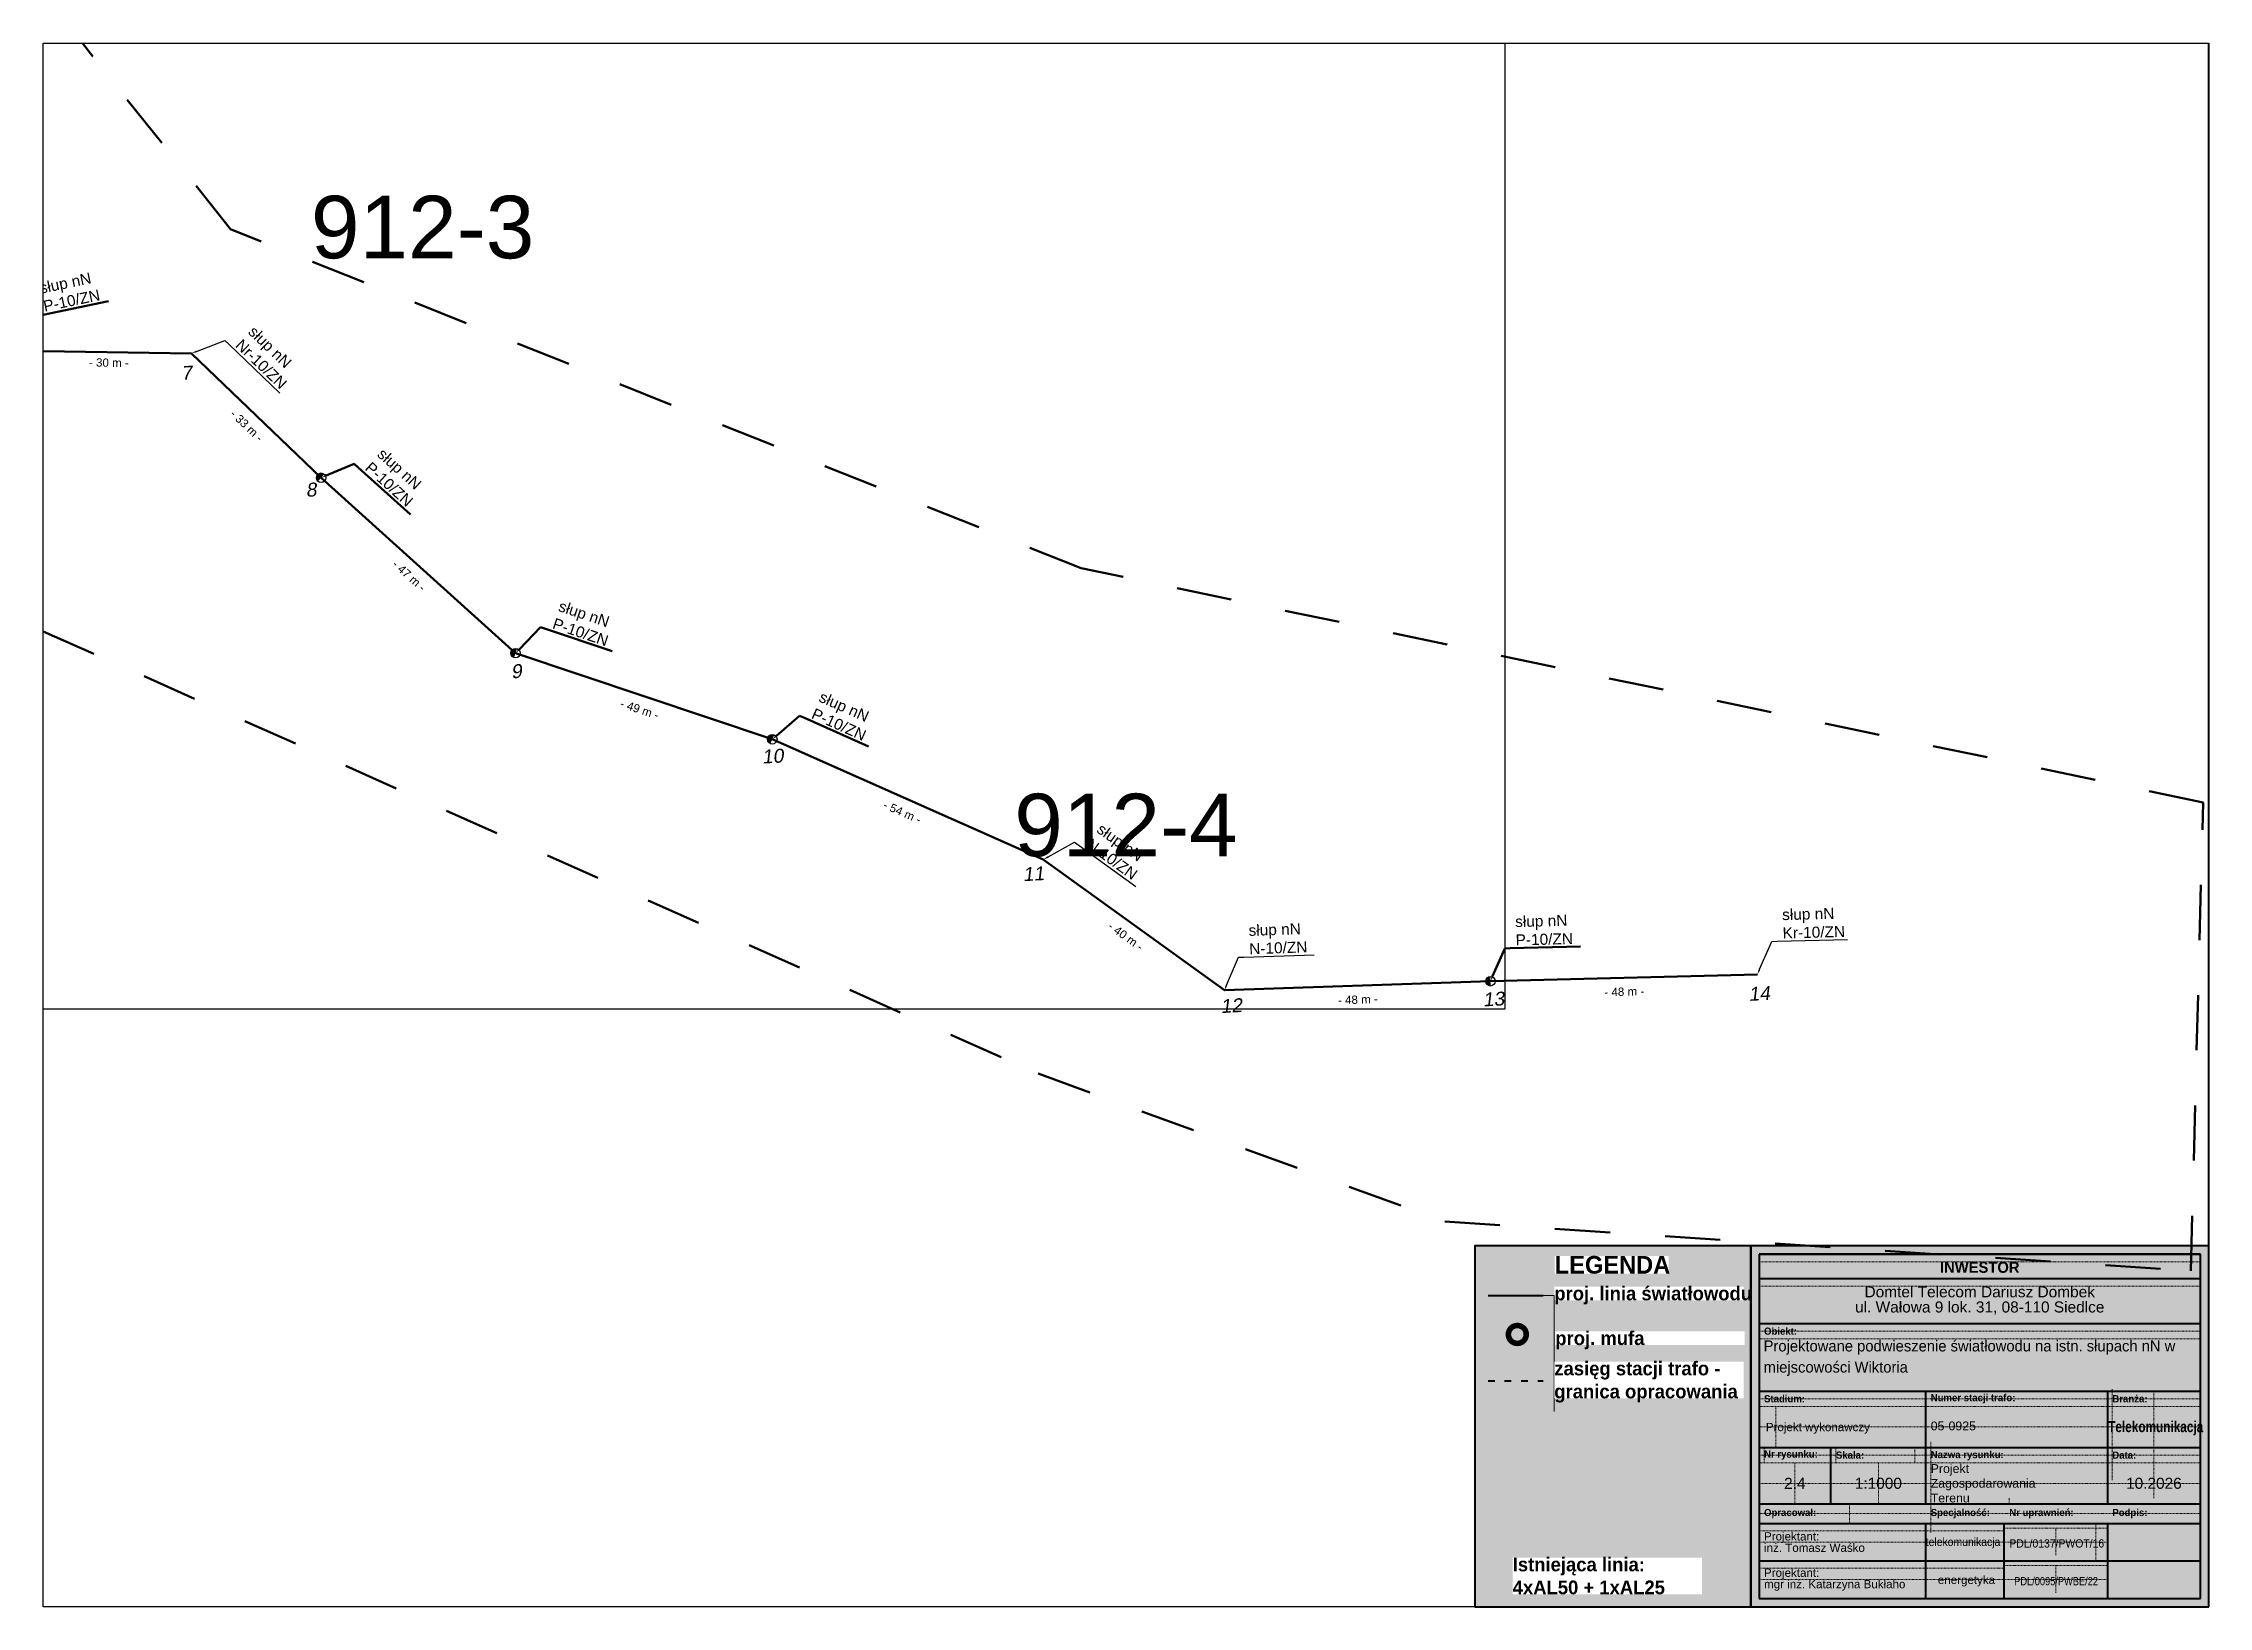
# Paper-space layout '912-4' of a CAD drawing. Header units: millimetres. Extents: x 0 to 393, y 0 to 283.
# The model-space entities are those that its viewports show. They can reach past a viewport. Long polylines and large blocks are cut down to what shows.
import ezdxf
from ezdxf import colors
from ezdxf.entities.mleader import LeaderData, LeaderLine
from ezdxf.enums import TextEntityAlignment as Align
from ezdxf.math import Vec2, Vec3

# ---------------------------------------------------------------- set-up
doc = ezdxf.new("R2010")
doc.units = ezdxf.units.MM
for name, pattern in [('4002', [2, 1, -1]), ('ACAD_ISO03W100', [30, 12, -18]), ('DGN Style 2', [0.005224, 0.003135, -0.00209])]:
    doc.linetypes.add(name, pattern=pattern)
doc.layers.add('!tele', color=30, linetype='Continuous', lineweight=50, plot=False)
doc.layers.add('@KonstrTabelki', color=253, linetype='DGN Style 2', lineweight=0, plot=False)
for name, color, linetype, lineweight in [('!trafo', 6, '4002', 50), ('@Tabelka', 7, 'Continuous', 13), ('_mm zasięg trafo', 6, 'ACAD_ISO03W100', 35), ('_numery', 7, 'Continuous', 40), ('_światłowód', 30, 'Continuous', 50)]:
    doc.layers.add(name, color=color, linetype=linetype, lineweight=lineweight)
for name, color, linetype in [('_MM mufy', 3, 'Continuous'), ('_MM opisy', 7, 'Continuous'), ('_MM slupy', 5, 'Continuous')]:
    doc.layers.add(name, color=color, linetype=linetype)
doc.layers.add('DIM', color=7, linetype='Continuous', plot=False)
doc.styles.add('BardzoMale-PrawaGora', font='arial.ttf', dxfattribs={"height": 0.0025})
doc.styles.get("Standard").update_dxf_attribs({"font": 'arial.ttf'})
doc.dimstyles.new('opis linie', dxfattribs={"dimtxt": 1.5, "dimasz": 0.18, "dimexe": 0.18, "dimexo": 0.0625, "dimgap": 2.5, "dimtad": 4, "dimdec": 0, "dimzin": 0, "dimdsep": 46, "dimtxsty": 'Standard', "dimcen": 0.09, "dimse1": 1, "dimse2": 1, "dimsd1": 1, "dimsd2": 1, "dimclrt": 256, "dimadec": 0, "dimazin": 0, "dimtfac": 1, "dimtdec": 0, "dimtofl": 0, "dimtmove": 0, "dimatfit": 3, "dimfxl": 1, "dimtfill": 1, "dimtolj": 1, "dimtzin": 0, "dimarcsym": 0})

# ---------------------------------------------------------------- blocks, each defined once
blk = doc.blocks.new('tabelka')
at = {"true_color": 0xffffff, "transparency": 33554687}
h = blk.add_hatch(color=7, dxfattribs=at)
h.dxf.hatch_style = 1
h.paths.add_polyline_path([(-83, 65.41), (0, 65.41), (0, 0), (-83, 0)])
at = {"layer": '@KonstrTabelki', "lineweight": 0}
for p, q in [((-1.5, 62.52), (-81.5, 62.52)), ((-1.5, 58.08), (-81.5, 58.08)), ((-1.5, 49.94), (-81.5, 49.94)), ((-81.5, 48.55), (-1.5, 48.55)), ((-17.47, 39.44), (-17.47, 22.94)), ((-1.5, 37.69), (-81.5, 37.69)), ((-81.5, 36.3), (-1.5, 36.3)), ((-78.46, 36.3), (-78.46, 28.86)), ((-9.93, 19.68), (-9.93, 39.08)), ((-81.5, 32.58), (-1.5, 32.58)), ((-80.6, 28.86), (-80.6, 26.08)), ((-67.58, 28.86), (-67.58, 26.08)), ((-53.27, 26.08), (-53.27, 28.86)), ((-50.39, 29.9), (-50.39, 18.64)), ((-17.47, 28.86), (-17.47, 22.94)), ((-9.93, 19.68), (-9.93, 28.86)), ((-1.5, 27.47), (-81.5, 27.47)), ((-81.5, 26.08), (-1.5, 26.08)), ((-74.99, 18.64), (-74.99, 26.08)), ((-59.88, 18.64), (-59.88, 26.08)), ((-1.5, 27.47), (-18.36, 27.47)), ((-1.5, 22.36), (-81.5, 22.36)), ((-36.15, 19.68), (-36.15, 18.64)), ((-1.5, 22.36), (-18.36, 22.36)), ((-81.5, 16.88), (-1.5, 16.88)), ((-65.11, 18.64), (-65.11, 15.11)), ((-50.39, 18.64), (-50.39, 13.41)), ((-37.05, 13.77), (-81.5, 13.77)), ((-37.05, 14.25), (-18.36, 14.25)), ((-27.71, 14.25), (-27.71, 9.31)), ((-20.43, 15.11), (-20.43, 8.31)), ((-37.05, 11.71), (-81.5, 11.71)), ((-18.36, 11.71), (-37.05, 11.71)), ((-37.05, 6.97), (-81.5, 6.97)), ((-37.05, 4.9), (-81.5, 4.9)), ((-37.05, 7.44), (-18.36, 7.44)), ((-18.36, 4.9), (-37.05, 4.9)), ((-27.71, 7.44), (-27.71, 2.5))]:
    blk.add_line(p, q, dxfattribs=at)
at = {"layer": '@KonstrTabelki'}
for points in [[(-51.29, 28.86), (-51.29, 39.08)], [(-51.29, 18.64), (-51.29, 28.86)]]:
    blk.add_lwpolyline(points, dxfattribs=at)
at = {"layer": '@Tabelka', "lineweight": 40}
for p, q in [((0, 65.41), (-83, 65.41)), ((-83, 65.41), (-83, 0)), ((-81.5, 63.91), (-1.5, 63.91)), ((-1.5, 63.91), (-81.5, 63.91)), ((-81.5, 63.91), (-81.5, 1.5)), ((-1.5, 1.5), (-1.5, 63.91)), ((0, 0), (0, 65.41)), ((-81.5, 59.47), (-1.5, 59.47)), ((-81.5, 51.33), (-1.5, 51.33)), ((-81.5, 39.08), (-1.5, 39.08)), ((-81.5, 39.08), (-18.36, 39.08)), ((-51.29, 28.86), (-51.29, 39.08)), ((-51.29, 28.86), (-51.29, 35.67)), ((-18.36, 39.08), (-18.36, 28.86)), ((-81.5, 28.86), (-18.36, 28.86)), ((-68.48, 18.64), (-68.48, 28.86)), ((-51.29, 18.64), (-51.29, 28.86)), ((-18.36, 28.86), (-1.5, 28.86)), ((-18.36, 28.86), (-18.36, 18.64)), ((-51.29, 18.64), (-51.29, 25.45)), ((-18.36, 25.45), (-18.36, 18.64)), ((-81.5, 18.64), (-1.5, 18.64)), ((-81.5, 18.64), (-1.5, 18.64)), ((-81.5, 15.11), (-1.5, 15.11)), ((-51.29, 1.5), (-51.29, 15.11)), ((-37.05, 1.5), (-37.05, 15.11)), ((-18.36, 15.11), (-18.36, 1.5)), ((-81.5, 8.31), (-1.5, 8.31)), ((-81.5, 8.31), (-1.5, 8.31)), ((-81.5, 1.5), (-1.5, 1.5)), ((-83, 0), (0, 0))]:
    blk.add_line(p, q, dxfattribs=at)
at = {"layer": '@Tabelka'}
for s, insert, char_height, attachment_point, line_spacing_factor in [('{\\fLato Light|b1|i0|c238|p34;INWESTOR}', (-41.5, 62.52), 2, 2, 0.825), ('Domtel Telecom Dariusz Dombek\\Pul. Wałowa 9 lok. 31, 08-110 Siedlce', (-41.5, 58.08), 2, 2, 0.825), ('{\\fLato Light|b1|i0|c238|p34;Obiekt:}', (-80.6, 49.94), 1.3, 4, 0.946154), ('{\\fLato Light|b1|i0|c238|p34;Branża:}', (-17.47, 37.69), 1.3, 4, 0.946154), ('Projekt wykonawczy', (-80.27, 32.34), 1.5, 4, 0.825), ('{\\fLato Light|b1|i0|c238|p34;\\W0.8;Telekomunikacja}', (-9.6, 32.34), 2, 5, 0.76875), ('{\\fLato Light|b1|i0|c238|p34;Nr rysunku:}', (-80.6, 27.47), 1.3, 4, 0.946154), ('{\\fLato Light|b1|i0|c238|p34;Skala:}', (-67.58, 27.47), 1.3, 4, 0.946154), ('{\\fLato Light|b1|i0|c238|p34;Nazwa rysunku:}', (-50.39, 27.38), 1.3, 4, 0.946154), ('{\\fLato Light|b1|i0|c238|p34;Data:}', (-17.47, 27.47), 1.3, 4, 0.946154), ('10.2026', (-9.93, 22.36), 2, 5, 0.825), ('{\\fLato Light|b1|i0|c238|p34;Opracował:}', (-80.6, 16.88), 1.3, 4, 0.946154), ('{\\fLato Light|b1|i0|c238|p34;Specjalność:}', (-50.39, 16.88), 1.3, 4, 0.946154), ('{\\fLato Light|b1|i0|c238|p34;Nr uprawnień:}', (-36.15, 16.88), 1.3, 4, 0.946154), ('{\\fLato Light|b1|i0|c238|p34;Podpis:}', (-17.47, 16.88), 1.3, 4, 0.946154)]:
    blk.add_mtext(s, dxfattribs=dict(at, insert=insert, char_height=char_height, attachment_point=attachment_point, line_spacing_factor=line_spacing_factor))
for s, insert, char_height, width, attachment_point, line_spacing_factor in [('{\\fLato Light|b1|i0|c238|p34;Stadium:}', (-80.6, 37.69), 1.3, 8.6456, 4, 0.946154), ('{\\fLato Light|b1|i0|c238|p34;Numer stacji trafo:}', (-50.39, 37.69), 1.3, 16.1141, 4, 0.946154), ('Projektant:\\Pinż. Tomasz Waśko', (-80.6, 11.71), 1.5, 27.9275, 4, 0.825), ('{\\W0.9;telekomunikacja}', (-44.53, 11.53), 1.5, 22.915, 5, 0.825), ('{\\W0.9;PDL/0137/PWOT/16}', (-27.54, 11.46), 1.5, 22.915, 5, 0.825), ('Projektant:\\Pmgr inż. Katarzyna Bukłaho', (-80.6, 4.9), 1.5, 27.9275, 4, 0.825), ('energetyka', (-43.91, 4.64), 1.5, 22.915, 5, 0.825), ('{\\W0.8;PDL/0095/PWBE/22}', (-27.66, 4.62), 1.5, 22.915, 5, 0.825)]:
    blk.add_mtext(s, dxfattribs=dict(at, insert=insert, char_height=char_height, width=width, attachment_point=attachment_point, line_spacing_factor=line_spacing_factor))
blk = doc.blocks.new('mufa')
at = {"layer": '_MM mufy'}
h = blk.add_hatch(color=256, dxfattribs=at)
h.dxf.hatch_style = 1
h.paths.add_polyline_path([(2.15, 0.12, 1), (-2.1, -0.05, 1)])
h.paths.add_polyline_path([(-1.1, -0.01, -1), (1.15, 0.08, -1)], flags=16)
h.paths.add_polyline_path([(-0.83, 0, -1), (0.88, 0.07, -1)], flags=0)
blk = doc.blocks.new('legenda')
at = {"true_color": 0xffffff, "transparency": 33554687}
h = blk.add_hatch(color=7, dxfattribs=at)
h.dxf.hatch_style = 1
h.paths.add_polyline_path([(-50, 65.41), (0, 65.41), (0, 0), (-50, 0)])
at = {"lineweight": 40}
blk.add_lwpolyline([(0, 65.41), (-50, 65.41), (-50, 0)], dxfattribs=at)
at = {"layer": '_mm zasięg trafo', "lineweight": 40, "ltscale": 0.1}
blk.add_lwpolyline([(-47.62, 40.95), (-37.62, 40.95)], dxfattribs=at)
at = {"layer": '_światłowód', "lineweight": 40}
blk.add_lwpolyline([(-47.62, 56.41), (-37.62, 56.41)], dxfattribs=at)
at = {"layer": '_mm zasięg trafo'}
blk.add_blockref('mufa', (-42.35, 49.31), dxfattribs=at)
at = {"layer": '_mm zasięg trafo', "bg_fill": 3, "box_fill_scale": 1, "bg_fill_color": 256, "bg_fill_transparency": 0}
for s, width, heights, insert, char_height, attachment_point in [('{\\fLato Light|b1|i0|c238|p34;\\C7;LEGENDA}', 20.65, [-3.27], (-35.53, 63.58), 3.2, 1), ('\\pxt4;{\\fLato Light|b1|i0|c238|p34;\\C7;proj. linia światłowodu}', 34.3358, [0], (-35.62, 56.41), 2.5, 4)]:
    blk.add_mtext_dynamic_manual_height_columns(s, width=width, gutter_width=1, heights=heights, dxfattribs=dict(at, insert=insert, char_height=char_height, attachment_point=attachment_point))
at = {"layer": 'Defpoints', "color": 252, "lineweight": 0, "true_color": 0x939598}
blk.add_lwpolyline([(-37.62, 56.41), (-35.62, 56.41), (-35.62, 35.41)], dxfattribs=at)
at = {"layer": '_mm zasięg trafo', "char_height": 2.5, "attachment_point": 4, "bg_fill": 3, "box_fill_scale": 1, "bg_fill_color": 256, "bg_fill_transparency": 0}
for s, heights, insert in [('\\pxt4;{\\fLato Light|b1|i0|c238|p34;\\C7;proj. mufa}', [0], (-35.44, 48.3)), ('\\pxt4;{\\fLato Light|b1|i0|c238|p34;\\C7;zasięg stacji trafo - granica opracowania}', [-7.36], (-35.62, 40.72))]:
    blk.add_mtext_dynamic_manual_height_columns(s, width=34.3358, gutter_width=1, heights=heights, dxfattribs=dict(at, insert=insert))
at = {"lineweight": 40}
blk.add_lwpolyline([(-50, 0), (0, 0), (0, 65.41)], dxfattribs=at)
at = {"layer": '_mm zasięg trafo', "insert": (-43.16, 5.56), "char_height": 2.5, "attachment_point": 4, "bg_fill": 3, "box_fill_scale": 1, "bg_fill_color": 256, "bg_fill_transparency": 0}
blk.add_mtext_dynamic_manual_height_columns('\\pxt4;{\\fLato Light|b1|i0|c238|p34;\\C7;Istniejąca linia:\\P4xAL50 + 1xAL25}', width=34.3358, gutter_width=1, heights=[-6.79], dxfattribs=at)
blk = doc.blocks.new('ZN')
at = {"layer": '_MM slupy', "transparency": 33554687}
h = blk.add_hatch(color=256, dxfattribs=at)
h.dxf.hatch_style = 1
h.paths.add_polyline_path([(0, -0.86), (0, 0.86, 1)])
at = {"layer": '_MM slupy'}
blk.add_circle((0, 0), 0.857, dxfattribs=at)
blk = doc.blocks.new('*D265')
at = {"layer": 'Defpoints', "color": 0}
for p in [(7550307.71, 5805548.6), (7550356.12, 5805549.1), (7550307.73, 5805547.85)]:
    blk.add_point(p, dxfattribs=at)
at = {"layer": 'DIM', "insert": (7550331.99, 5805545.96), "char_height": 1.5, "attachment_point": 5, "rotation": 1.4845, "bg_fill": 3, "box_fill_scale": 1.1, "bg_fill_color": 9, "bg_fill_true_color": 13158600, "bg_fill_transparency": 0}
blk.add_mtext('\\A1;- 48 m -', dxfattribs=at)
blk = doc.blocks.new('*D266')
at = {"layer": 'Defpoints', "color": 0}
for p in [(7550259.47, 5805546.96), (7550259.5, 5805546.21), (7550307.73, 5805547.85)]:
    blk.add_point(p, dxfattribs=at)
at = {"layer": 'DIM', "insert": (7550283.7, 5805544.52), "char_height": 1.5, "attachment_point": 5, "rotation": 1.9475, "bg_fill": 3, "box_fill_scale": 1.1, "bg_fill_color": 9, "bg_fill_true_color": 13158600, "bg_fill_transparency": 0}
blk.add_mtext('\\A1;- 48 m -', dxfattribs=at)
blk = doc.blocks.new('*D267')
at = {"layer": 'Defpoints', "color": 0}
for p in [(7550226.66, 5805569.9), (7550227.1, 5805570.51), (7550259.5, 5805546.21)]:
    blk.add_point(p, dxfattribs=at)
at = {"layer": 'DIM', "insert": (7550241.61, 5805556.01), "char_height": 1.5, "attachment_point": 5, "rotation": 324.1942, "bg_fill": 3, "box_fill_scale": 1.1, "bg_fill_color": 9, "bg_fill_true_color": 13158600, "bg_fill_transparency": 0}
blk.add_mtext('\\A1;- 40 m -', dxfattribs=at)
blk = doc.blocks.new('*D268')
at = {"layer": 'Defpoints', "color": 0}
for p in [(7550177.86, 5805592.4), (7550177.55, 5805591.71), (7550226.66, 5805569.9)]:
    blk.add_point(p, dxfattribs=at)
at = {"layer": 'DIM', "insert": (7550201.09, 5805578.51), "char_height": 1.5, "attachment_point": 5, "rotation": 336.0487, "bg_fill": 3, "box_fill_scale": 1.1, "bg_fill_color": 9, "bg_fill_true_color": 13158600, "bg_fill_transparency": 0}
blk.add_mtext('\\A1;- 54 m -', dxfattribs=at)
blk = doc.blocks.new('*D269')
at = {"layer": 'Defpoints', "color": 0}
for p in [(7550131.26, 5805608.05), (7550131.02, 5805607.34), (7550177.55, 5805591.71)]:
    blk.add_point(p, dxfattribs=at)
at = {"layer": 'DIM', "insert": (7550153.49, 5805597.14), "char_height": 1.5, "attachment_point": 5, "rotation": 341.4346, "bg_fill": 3, "box_fill_scale": 1.1, "bg_fill_color": 9, "bg_fill_true_color": 13158600, "bg_fill_transparency": 0}
blk.add_mtext('\\A1;- 49 m -', dxfattribs=at)
blk = doc.blocks.new('*D270')
at = {"layer": 'Defpoints', "color": 0}
for p in [(7550095.77, 5805639.13), (7550096.27, 5805639.69), (7550131.02, 5805607.34)]:
    blk.add_point(p, dxfattribs=at)
at = {"layer": 'DIM', "insert": (7550111.72, 5805621.38), "char_height": 1.5, "attachment_point": 5, "rotation": 317.9569, "bg_fill": 3, "box_fill_scale": 1.1, "bg_fill_color": 9, "bg_fill_true_color": 13158600, "bg_fill_transparency": 0}
blk.add_mtext('\\A1;- 47 m -', dxfattribs=at)
blk = doc.blocks.new('*D271')
at = {"layer": 'Defpoints', "color": 0}
for p in [(7550072.26, 5805661.67), (7550072.78, 5805662.21), (7550095.77, 5805639.13)]:
    blk.add_point(p, dxfattribs=at)
at = {"layer": 'DIM', "insert": (7550082.27, 5805648.58), "char_height": 1.5, "attachment_point": 5, "rotation": 316.2043, "bg_fill": 3, "box_fill_scale": 1.1, "bg_fill_color": 9, "bg_fill_true_color": 13158600, "bg_fill_transparency": 0}
blk.add_mtext('\\A1;- 33 m -', dxfattribs=at)
blk = doc.blocks.new('*D384')
at = {"layer": 'Defpoints', "color": 0}
for p in [(7550072.28, 5805663.04), (7550042.39, 5805662.09), (7550072.26, 5805661.67)]:
    blk.add_point(p, dxfattribs=at)
at = {"layer": 'DIM', "insert": (7550057.3, 5805659.98), "char_height": 1.5, "attachment_point": 5, "rotation": 359.1912, "bg_fill": 3, "box_fill_scale": 1.1, "bg_fill_color": 9, "bg_fill_true_color": 13158600, "bg_fill_transparency": 0}
blk.add_mtext('\\A1;- 30 m -', dxfattribs=at)
blk = doc.blocks.new('q')
at = {"layer": '_MM slupy'}
blk.add_blockref('ZN', (0, 0), dxfattribs=at)
at = {"layer": '_MM opisy'}
ml = blk.add_multileader_mtext('Standard', dxfattribs=at)
ml.set_content('\\pxql;słup nN\\PP-10/ZN', color=256)
ml.set_leader_properties()
ml.build(insert=Vec2(0, 0))
ml.multileader.update_dxf_attribs({"has_text_frame": 1, "text_left_attachment_type": 5, "text_right_attachment_type": 5, "dogleg_length": 1, "arrow_head_size": 1})
ctx = ml.context
ctx.base_point, ctx.char_height, ctx.arrow_head_size, ctx.landing_gap_size, ctx.plane_origin = Vec3(3.75, 5.9), 2, 1, 1, Vec3(1.72, -1.42)
ctx.left_attachment, ctx.right_attachment = 5, 5
notes = []
notes.append((ctx, [(0, (1, 1, 0), (2.75, 5.9), (1, 0), 1, [(0, [(0, 0), (2.75, 5.9)], 0, [])])]))
ctx.mtext.insert, ctx.mtext.flow_direction = Vec3(4.75, 11.7), 5
ctx.mtext.has_bg_fill, ctx.mtext.bg_color, ctx.mtext.bg_scale_factor, ctx.mtext.bg_transparency, ctx.mtext.use_window_bg_color = 1, -1023410175, 1, 0, 1
for ctx, leaders in notes:
    for number, flags, end, landing, length, lines in leaders:
        leader = LeaderData()
        leader.index, (leader.has_last_leader_line, leader.has_dogleg_vector, leader.attachment_direction) = number, flags
        leader.last_leader_point, leader.dogleg_vector, leader.dogleg_length = Vec3(end), Vec3(landing), length
        for number, points, colour, breaks in lines:
            line = LeaderLine()
            line.index, line.vertices, line.color, line.breaks = number, Vec3.list(points), colors.encode_raw_color(colour), breaks
            leader.lines.append(line)
        ctx.leaders.append(leader)

msp = doc.modelspace()

# ---------------------------------------------------------------- linework, layer by layer
at = {"layer": '!tele', "elevation": 142.33}
msp.add_lwpolyline([(7549932.8, 5805802.18), (7549973.35, 5805778.88), (7549988.74, 5805734.51), (7550001.52, 5805696.65), (7550011.5, 5805662.56), (7550042.39, 5805662.09), (7550072.26, 5805661.67), (7550095.77, 5805639.13), (7550131.02, 5805607.34), (7550177.55, 5805591.71), (7550226.66, 5805569.9), (7550259.5, 5805546.21), (7550307.73, 5805547.85), (7550356.12, 5805549.1)], dxfattribs=at)
at = {"layer": '!trafo', "ltscale": 10}
msp.add_lwpolyline([(7549210.97, 5805971.74), (7549186.51, 5805890.92), (7549758.63, 5805772.48), (7549780.18, 5805723.46), (7549839.54, 5805708.8), (7550034.64, 5805616.04), (7550225.72, 5805531.11), (7550299.47, 5805504.29), (7550434.68, 5805495.35), (7550436.91, 5805580.28), (7550233.54, 5805622.74), (7550079.34, 5805684.2), (7550017.88, 5805761.3), (7549901, 5805869.43)], close=True, dxfattribs=at)

# ---------------------------------------------------------------- texts
at = {"layer": 'Defpoints', "color": 4}
msp.add_text('912-3', height=11.336, dxfattribs=at).set_placement((7550114.17, 5805684.57), align=Align.MIDDLE_CENTER)

# ---------------------------------------------------------------- next in the draw order: block references
at = {"layer": '!tele'}
for p, rotation in [((7550042.31, 5805662.01), 11.81122716417796), ((7550095.77, 5805639.13), 317.9569189711031), ((7550131.02, 5805607.34), 341.4346161530772), ((7550177.55, 5805591.71), 336.0486693569933), ((7550307.73, 5805547.85), 1.484486758979687)]:
    msp.add_blockref('q', p, dxfattribs=dict(at, rotation=rotation))

# ---------------------------------------------------------------- next in the draw order: leaders
at = {"layer": '_MM opisy'}
ml = msp.add_multileader_mtext('Standard', dxfattribs=at)
ml.set_content('\\pxql;słup nN\\PNr-10/ZN', color=256)
ml.set_leader_properties()
ml.build(insert=Vec2(0, 0))
ml.multileader.update_dxf_attribs({"has_text_frame": 1, "text_left_attachment_type": 5, "text_right_attachment_type": 5, "dogleg_length": 1, "arrow_head_size": 1})
ctx = ml.context
ctx.base_point, ctx.char_height, ctx.arrow_head_size, ctx.landing_gap_size, ctx.plane_origin, ctx.plane_x_axis, ctx.plane_y_axis = Vec3(7550079.06, 5805663.33), 2, 1, 1, Vec3(7550072.52, 5805659.46), Vec3(0.721812, -0.692089), Vec3(0.692089, 0.721812)
ctx.left_attachment, ctx.right_attachment = 5, 5
notes = []
notes.append((ctx, [(0, (1, 1, 0), (7550078.34, 5805664.02), (0.721812, -0.692089), 1, [(0, [(7550072.26, 5805661.67), (7550078.34, 5805664.02)], 0, [])])]))
ctx.mtext.insert, ctx.mtext.text_direction, ctx.mtext.flow_direction = Vec3(7550083.79, 5805666.83), Vec3(0.721812, -0.692089), 5
ctx.mtext.has_bg_fill, ctx.mtext.bg_color, ctx.mtext.bg_scale_factor, ctx.mtext.bg_transparency, ctx.mtext.use_window_bg_color = 1, -1023410175, 1, 0, 1
ml = msp.add_multileader_mtext('Standard', dxfattribs=at)
ml.set_content('\\pxql;słup nN\\PN-10/ZN', color=256)
ml.set_leader_properties()
ml.build(insert=Vec2(0, 0))
ml.multileader.update_dxf_attribs({"has_text_frame": 1, "text_left_attachment_type": 5, "text_right_attachment_type": 5, "dogleg_length": 1, "arrow_head_size": 1})
ctx = ml.context
ctx.base_point, ctx.char_height, ctx.arrow_head_size, ctx.landing_gap_size, ctx.plane_origin, ctx.plane_x_axis, ctx.plane_y_axis = Vec3(7550233.16, 5805572.49), 2, 1, 1, Vec3(7550227.22, 5805567.74), Vec3(0.811005, -0.58504), Vec3(0.58504, 0.811005)
ctx.left_attachment, ctx.right_attachment = 5, 5
notes.append((ctx, [(0, (1, 1, 0), (7550232.35, 5805573.07), (0.811005, -0.58504), 1, [(0, [(7550226.66, 5805569.9), (7550232.35, 5805573.07)], 0, [])])]))
ctx.mtext.insert, ctx.mtext.text_direction, ctx.mtext.flow_direction = Vec3(7550237.36, 5805576.61), Vec3(0.811005, -0.58504), 5
ctx.mtext.has_bg_fill, ctx.mtext.bg_color, ctx.mtext.bg_scale_factor, ctx.mtext.bg_transparency, ctx.mtext.use_window_bg_color = 1, -1023410175, 1, 0, 1
ml = msp.add_multileader_mtext('Standard', dxfattribs=at)
ml.set_content('\\pxql;słup nN\\PKr-10/ZN', color=256)
ml.set_leader_properties()
ml.build(insert=Vec2(0, 0))
ml.multileader.update_dxf_attribs({"has_text_frame": 1, "text_left_attachment_type": 5, "text_right_attachment_type": 5, "dogleg_length": 1, "arrow_head_size": 1})
ctx = ml.context
ctx.base_point, ctx.char_height, ctx.arrow_head_size, ctx.landing_gap_size, ctx.plane_origin, ctx.plane_x_axis, ctx.plane_y_axis = Vec3(7550359.72, 5805555.1), 2, 1, 1, Vec3(7550357.87, 5805547.73), Vec3(0.999664, 0.025906), Vec3(-0.025906, 0.999664)
ctx.left_attachment, ctx.right_attachment = 5, 5
notes.append((ctx, [(0, (1, 1, 0), (7550358.72, 5805555.07), (0.999664, 0.025906), 1, [(0, [(7550356.12, 5805549.1), (7550358.72, 5805555.07)], 0, [])])]))
ctx.mtext.insert, ctx.mtext.text_direction, ctx.mtext.flow_direction = Vec3(7550360.57, 5805560.93), Vec3(0.999664, 0.025906), 5
ctx.mtext.has_bg_fill, ctx.mtext.bg_color, ctx.mtext.bg_scale_factor, ctx.mtext.bg_transparency, ctx.mtext.use_window_bg_color = 1, -1023410175, 1, 0, 1
ml = msp.add_multileader_mtext('Standard', dxfattribs=at)
ml.set_content('\\pxql;słup nN\\PN-10/ZN', color=256)
ml.set_leader_properties()
ml.build(insert=Vec2(0, 0))
ml.multileader.update_dxf_attribs({"has_text_frame": 1, "text_left_attachment_type": 5, "text_right_attachment_type": 5, "dogleg_length": 1, "arrow_head_size": 1})
ctx = ml.context
ctx.base_point, ctx.char_height, ctx.arrow_head_size, ctx.landing_gap_size, ctx.plane_origin, ctx.plane_x_axis, ctx.plane_y_axis = Vec3(7550263.05, 5805552.24), 2, 1, 1, Vec3(7550261.26, 5805544.85), Vec3(0.999422, 0.033984), Vec3(-0.033984, 0.999422)
ctx.left_attachment, ctx.right_attachment = 5, 5
notes.append((ctx, [(0, (1, 1, 0), (7550262.05, 5805552.2), (0.999422, 0.033984), 1, [(0, [(7550259.5, 5805546.21), (7550262.05, 5805552.2)], 0, [])])]))
ctx.mtext.insert, ctx.mtext.text_direction, ctx.mtext.flow_direction = Vec3(7550263.85, 5805558.07), Vec3(0.999422, 0.033984), 5
ctx.mtext.has_bg_fill, ctx.mtext.bg_color, ctx.mtext.bg_scale_factor, ctx.mtext.bg_transparency, ctx.mtext.use_window_bg_color = 1, -1023410175, 1, 0, 1
for ctx, leaders in notes:
    for number, flags, end, landing, length, lines in leaders:
        leader = LeaderData()
        leader.index, (leader.has_last_leader_line, leader.has_dogleg_vector, leader.attachment_direction) = number, flags
        leader.last_leader_point, leader.dogleg_vector, leader.dogleg_length = Vec3(end), Vec3(landing), length
        for number, points, colour, breaks in lines:
            line = LeaderLine()
            line.index, line.vertices, line.color, line.breaks = number, Vec3.list(points), colors.encode_raw_color(colour), breaks
            leader.lines.append(line)
        ctx.leaders.append(leader)

# ---------------------------------------------------------------- next in the draw order: texts
at = {"layer": '_numery', "oblique": 10}
msp.add_text('6', height=2.5, rotation=3.1715, dxfattribs=at).set_placement((7550041.49, 5805657.73))

# ---------------------------------------------------------------- next in the draw order: dimensions: what is measured, and where the dimension line sits
at = {"layer": 'DIM'}
dim = msp.add_aligned_dim(p1=(7550356.12, 5805549.1), p2=(7550307.73, 5805547.85), distance=-0.75, dimstyle='opis linie', override={"dimpost": '- <> m -'}, dxfattribs=at)
dim.commit()
dim.dimension.update_dxf_attribs({"geometry": '*D265', "text_midpoint": (7550331.99, 5805545.96)})

# ---------------------------------------------------------------- next in the draw order: texts
at = {"layer": '_numery', "oblique": 10}
msp.add_text('14', height=2.5, rotation=3.1715, dxfattribs=at).set_placement((7550354.58, 5805544.28))

# ---------------------------------------------------------------- next in the draw order: dimensions: what is measured, and where the dimension line sits
at = {"layer": 'DIM'}
dim = msp.add_aligned_dim(p1=(7550307.73, 5805547.85), p2=(7550259.5, 5805546.21), distance=-0.75, dimstyle='opis linie', override={"dimpost": '- <> m -'}, dxfattribs=at)
dim.commit()
dim.dimension.update_dxf_attribs({"geometry": '*D266', "text_midpoint": (7550283.7, 5805544.52)})

# ---------------------------------------------------------------- next in the draw order: texts
at = {"layer": '_numery', "oblique": 10}
msp.add_text('13', height=2.5, rotation=3.1715, dxfattribs=at).set_placement((7550306.42, 5805543.28))

# ---------------------------------------------------------------- next in the draw order: dimensions: what is measured, and where the dimension line sits
at = {"layer": 'DIM'}
dim = msp.add_aligned_dim(p1=(7550259.5, 5805546.21), p2=(7550226.66, 5805569.9), distance=-0.75, dimstyle='opis linie', override={"dimpost": '- <> m -'}, dxfattribs=at)
dim.commit()
dim.dimension.update_dxf_attribs({"geometry": '*D267', "text_midpoint": (7550241.61, 5805556.01)})

# ---------------------------------------------------------------- next in the draw order: texts
at = {"layer": '_numery', "oblique": 10}
msp.add_text('12', height=2.5, rotation=3.1715, dxfattribs=at).set_placement((7550258.87, 5805542.08))

# ---------------------------------------------------------------- next in the draw order: dimensions: what is measured, and where the dimension line sits
at = {"layer": 'DIM'}
dim = msp.add_aligned_dim(p1=(7550226.66, 5805569.9), p2=(7550177.55, 5805591.71), distance=-0.75, dimstyle='opis linie', override={"dimpost": '- <> m -'}, dxfattribs=at)
dim.commit()
dim.dimension.update_dxf_attribs({"geometry": '*D268', "text_midpoint": (7550201.09, 5805578.51)})

# ---------------------------------------------------------------- next in the draw order: texts
at = {"layer": '_numery', "oblique": 10}
msp.add_text('11', height=2.5, rotation=3.1715, dxfattribs=at).set_placement((7550223.03, 5805565.99))
at = {"layer": 'Defpoints', "color": 4}
msp.add_text('912-4', height=11.336, dxfattribs=at).set_placement((7550241.66, 5805576.18), align=Align.MIDDLE_CENTER)

# ---------------------------------------------------------------- next in the draw order: dimensions: what is measured, and where the dimension line sits
at = {"layer": 'DIM'}
dim = msp.add_aligned_dim(p1=(7550177.55, 5805591.71), p2=(7550131.02, 5805607.34), distance=-0.75, dimstyle='opis linie', override={"dimpost": '- <> m -'}, dxfattribs=at)
dim.commit()
dim.dimension.update_dxf_attribs({"geometry": '*D269', "text_midpoint": (7550153.49, 5805597.14)})

# ---------------------------------------------------------------- next in the draw order: texts
at = {"layer": '_numery', "oblique": 10}
msp.add_text('10', height=2.5, rotation=3.1715, dxfattribs=at).set_placement((7550175.74, 5805587.31))

# ---------------------------------------------------------------- next in the draw order: dimensions: what is measured, and where the dimension line sits
at = {"layer": 'DIM'}
dim = msp.add_aligned_dim(p1=(7550131.02, 5805607.34), p2=(7550095.77, 5805639.13), distance=-0.75, dimstyle='opis linie', override={"dimpost": '- <> m -'}, dxfattribs=at)
dim.commit()
dim.dimension.update_dxf_attribs({"geometry": '*D270', "text_midpoint": (7550111.72, 5805621.38)})

# ---------------------------------------------------------------- next in the draw order: texts
at = {"layer": '_numery', "oblique": 10}
msp.add_text('9', height=2.5, rotation=3.1715, dxfattribs=at).set_placement((7550130.25, 5805602.76))

# ---------------------------------------------------------------- next in the draw order: dimensions: what is measured, and where the dimension line sits
at = {"layer": 'DIM'}
dim = msp.add_aligned_dim(p1=(7550095.77, 5805639.13), p2=(7550072.26, 5805661.67), distance=-0.75, dimstyle='opis linie', override={"dimpost": '- <> m -'}, dxfattribs=at)
dim.commit()
dim.dimension.update_dxf_attribs({"geometry": '*D271', "text_midpoint": (7550082.27, 5805648.58)})

# ---------------------------------------------------------------- next in the draw order: texts
at = {"layer": '_numery', "oblique": 10}
msp.add_text('8', height=2.5, rotation=3.1715, dxfattribs=at).set_placement((7550093.05, 5805635.66))

# ---------------------------------------------------------------- next in the draw order: dimensions: what is measured, and where the dimension line sits
at = {"layer": 'DIM'}
dim = msp.add_aligned_dim(p1=(7550042.39, 5805662.09, 142.33), p2=(7550072.26, 5805661.67, 142.33), distance=1.37, dimstyle='opis linie', override={"dimpost": '- <> m -'}, dxfattribs=at)
dim.commit()
dim.dimension.update_dxf_attribs({"geometry": '*D384', "text_midpoint": (7550057.3, 5805659.98)})

# ---------------------------------------------------------------- next in the draw order: linework, layer by layer
at = {"layer": 'Defpoints', "color": 4}
for points in [[(7549917.91, 5805542.87), (7550310.42, 5805542.87), (7550310.42, 5805826.27), (7549917.91, 5805826.27)], [(7550045.4, 5805434.48), (7550437.91, 5805434.48), (7550437.91, 5805717.87), (7550045.4, 5805717.87)]]:
    msp.add_lwpolyline(points, close=True, dxfattribs=at)

# ---------------------------------------------------------------- next in the draw order: texts
at = {"layer": '_numery', "oblique": 10}
msp.add_text('7', height=2.5, rotation=3.1715, dxfattribs=at).set_placement((7550070.47, 5805656.84))

psp = doc.layouts.new('912-4')

# ---------------------------------------------------------------- linework, layer by layer
psp.add_lwpolyline([(0, 283.4), (392.51, 283.4), (392.51, 0), (0, 0)], close=True)

# ---------------------------------------------------------------- block references
psp.add_blockref('tabelka', (392.51, 0))

# ---------------------------------------------------------------- texts
at = {"color": 18, "true_color": 0x000000, "insert": (311.83, 48.27), "char_height": 2, "width": 76.9558, "attachment_point": 1, "line_spacing_factor": 0.825, "style": 'BardzoMale-PrawaGora'}
psp.add_mtext('\\pxsm1.15,ql;{\\fLato Light|b0|i0|c238|p34;\\C256;Projektowane podwieszenie światłowodu na istn. słupach nN w miejscowości Wiktoria}', dxfattribs=at)
at = {"color": 1, "char_height": 1.6, "width": 26.3577, "attachment_point": 4}
for s, insert in [('{\\C18;\\c0;05-0925}', (342.12, 32.76, 1)), ('{\\C18;\\c0;Projekt Zagospodarowania Terenu}', (342.12, 22.36, 1))]:
    psp.add_mtext(s, dxfattribs=dict(at, insert=insert))
at = {"char_height": 2, "attachment_point": 5, "line_spacing_factor": 0.825}
for s, insert in [('2.4', (317.48, 22.36)), ('1:1000', (332.63, 22.36))]:
    psp.add_mtext(s, dxfattribs=dict(at, insert=insert))

# ---------------------------------------------------------------- next in the draw order: block references
psp.add_blockref('legenda', (309.51, 0))

# ---------------------------------------------------------------- next in the draw order: viewports
at = {"layer": '0'}
psp.add_viewport(center=(196.25, 141.7), size=(392.51, 283.3984), view_center_point=(7550241.66, 5805576.18), view_height=283.3984, dxfattribs=at)

doc.saveas('drawing.dxf')
